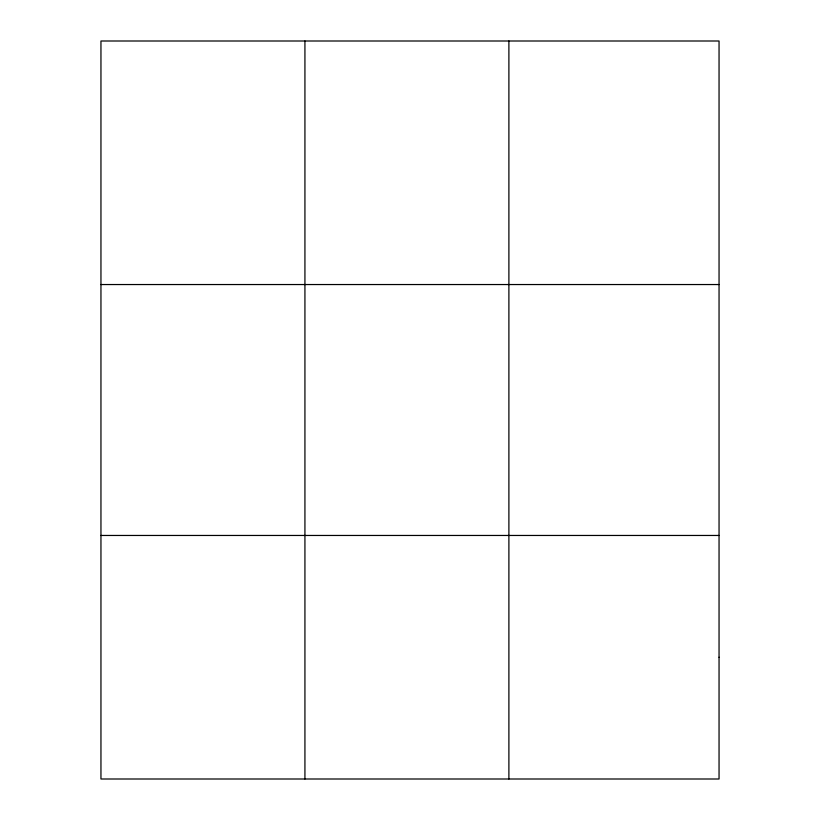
<?xml version="1.0" encoding="UTF-8"?>
<svg xmlns="http://www.w3.org/2000/svg" width="820" height="820" viewBox="0 0 820 820"><rect width="100%" height="100%" fill="white"/><g stroke="black" fill="none" stroke-linecap="round" stroke-linejoin="round"><path stroke-width="1.23" d="M304.927 779L304.927 41M508.892 779L508.892 41M100.952 284.54L719.048 284.54M100.952 535.46L719.048 535.46M719.048 657.23L719.048 779L100.952 779L100.952 41L719.048 41L719.048 657.23"/></g></svg>
